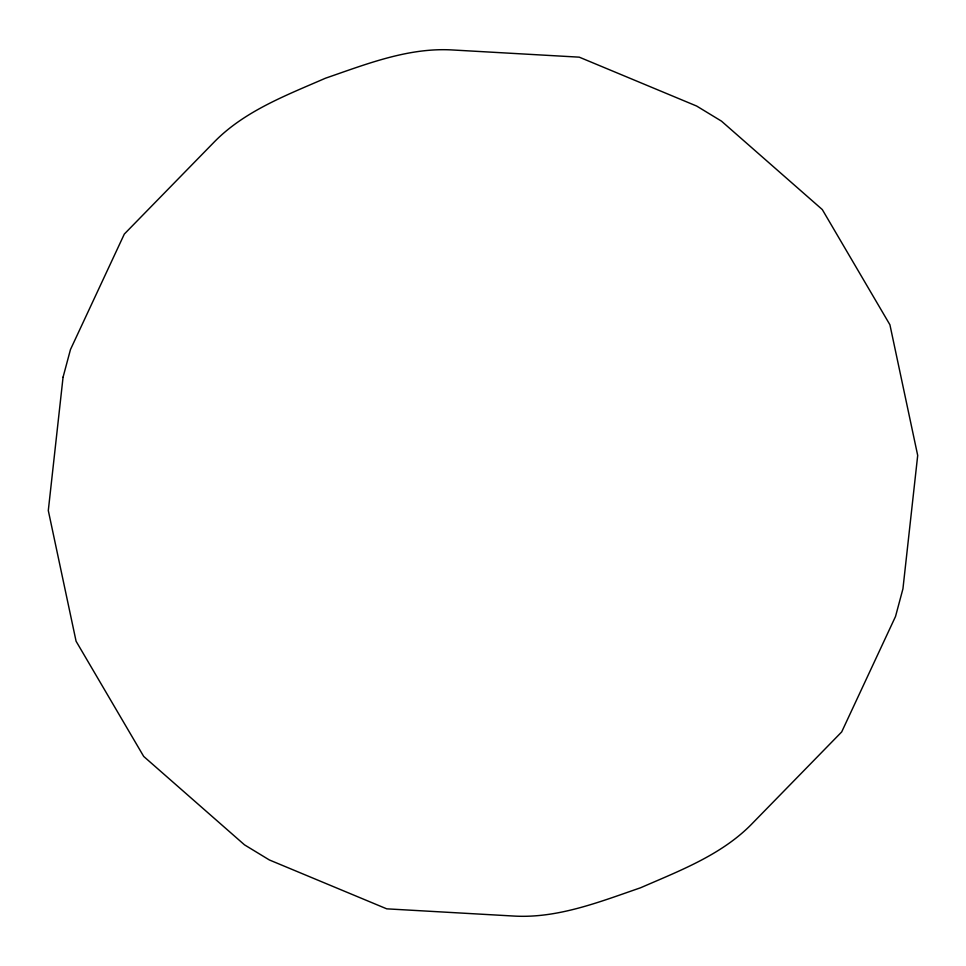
<?xml version="1.0" encoding="UTF-8"?>
<svg xmlns="http://www.w3.org/2000/svg" width="966" height="966" viewBox="0 0 966 966"><rect width="100%" height="100%" fill="white"/><g stroke="black" fill="none" stroke-linecap="round" stroke-linejoin="round"><path stroke-width="1.45" d="M63.068 377.163L48.3 510.555L76.085 641.243L143.705 756.438L244.531 844.864L269.357 859.957L386.738 908.837L513.55 916.034C557.527 918.666 599.705 901.833 640.567 887.778C679.979 870.583 722.351 854.681 752.719 823.032L841.688 731.926L895.53 616.453L902.932 588.837L917.7 455.445L889.915 324.757L822.295 209.562L721.469 121.136L696.643 106.043L579.262 57.163L452.45 49.966C408.473 47.334 366.295 64.167 325.433 78.222C286.021 95.417 243.649 111.319 213.281 142.968L124.312 234.074L70.47 349.547L63.068 377.163"/></g></svg>
